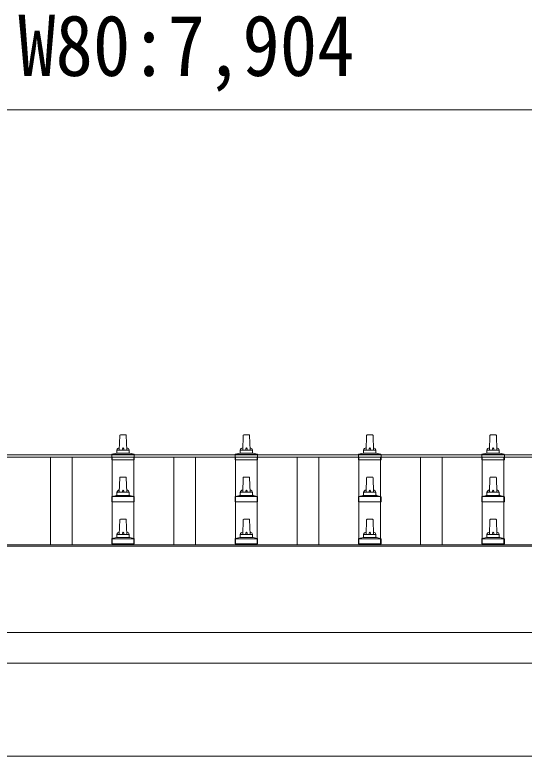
# Model space of a CAD drawing. Units: millimetres, scale not verified. Extents: x -13976 to 14131, y -9754 to 9646.
# Drawn here: x -8046 to -7221, y 2675 to 3876 of the extents above; entities that cross this region are included whole.
import ezdxf
from ezdxf.enums import TextEntityAlignment as Align

# ---------------------------------------------------------------- set-up
doc = ezdxf.new("R2010")
doc.units = ezdxf.units.MM
doc.header["$LTSCALE"] = 50
for name, color, linetype, lineweight in [('0-2_建具', 4, 'Continuous', 9), ('0-6_手摺', 5, 'Continuous', 5), ('0-8_外構', 7, 'Continuous', 9)]:
    doc.layers.add(name, color=color, linetype=linetype, lineweight=lineweight)
doc.styles.add('ＭＳ ゴシック', font='')
doc.styles.get('ＭＳ ゴシック').set_extended_font_data('MS Gothic')

msp = doc.modelspace()

# ---------------------------------------------------------------- linework, layer by layer
at = {"layer": '0-2_建具'}
for p, q in [((-11693.94, 3162.78), (-3847.94, 3162.78)), ((-11693.94, 3159.19), (-3847.94, 3159.19)), ((-7988.44, 3016.95), (-7988.44, 3159.19)), ((-7953.44, 3016.95), (-7953.44, 3159.19)), ((-7888.44, 3016.95), (-7888.44, 3159.19)), ((-7853.44, 3016.95), (-7853.44, 3159.19)), ((-7788.44, 3016.95), (-7788.44, 3159.19)), ((-7753.44, 3016.95), (-7753.44, 3159.19)), ((-7688.44, 3016.95), (-7688.44, 3159.19)), ((-7653.44, 3016.95), (-7653.44, 3159.19)), ((-7588.44, 3016.95), (-7588.44, 3159.19)), ((-7553.44, 3016.95), (-7553.44, 3159.19)), ((-7488.44, 3016.95), (-7488.44, 3159.19)), ((-7453.44, 3016.95), (-7453.44, 3159.19)), ((-7388.44, 3016.95), (-7388.44, 3159.19)), ((-7353.44, 3016.95), (-7353.44, 3159.19)), ((-7288.44, 3016.95), (-7288.44, 3159.19)), ((-7253.44, 3016.95), (-7253.44, 3159.19)), ((-5693.44, 3016.95), (-11691.94, 3016.95)), ((-11691.94, 3015.06), (-3849.94, 3015.06)), ((-11691.94, 2875.17), (-5693.44, 2875.17)), ((-5693.44, 2825.35), (-11691.94, 2825.35)), ((-5685.94, 2674.78), (-11542.44, 2674.78))]:
    msp.add_line(p, q, dxfattribs=at)
at = {"layer": '0-6_手摺'}
for p, q in [((-7875.21, 3195.07), (-7866.66, 3195.07)), ((-7675.21, 3195.07), (-7666.66, 3195.07)), ((-7475.21, 3195.07), (-7466.66, 3195.07)), ((-7275.21, 3195.07), (-7266.66, 3195.07)), ((-7876.94, 3170.57), (-7876.21, 3194.1)), ((-7865.66, 3194.1), (-7864.94, 3170.57)), ((-7676.94, 3170.57), (-7676.21, 3194.1)), ((-7665.66, 3194.1), (-7664.94, 3170.57)), ((-7476.94, 3170.57), (-7476.21, 3194.1)), ((-7465.66, 3194.1), (-7464.94, 3170.57)), ((-7276.94, 3170.57), (-7276.21, 3194.1)), ((-7265.66, 3194.1), (-7264.94, 3170.57)), ((-7880.94, 3166.36), (-7880.94, 3170.57)), ((-7879.94, 3170.57), (-7861.94, 3170.57)), ((-7860.94, 3166.36), (-7860.94, 3170.57)), ((-7680.94, 3166.36), (-7680.94, 3170.57)), ((-7679.94, 3170.57), (-7661.94, 3170.57)), ((-7660.94, 3166.36), (-7660.94, 3170.57)), ((-7480.94, 3166.36), (-7480.94, 3170.57)), ((-7479.94, 3170.57), (-7461.94, 3170.57)), ((-7460.94, 3166.36), (-7460.94, 3170.57)), ((-7280.94, 3166.36), (-7280.94, 3170.57)), ((-7279.94, 3170.57), (-7261.94, 3170.57)), ((-7260.94, 3166.36), (-7260.94, 3170.57)), ((-7889.19, 3155.07), (-7889.19, 3162.79)), ((-7888.8, 3163.57), (-7853.07, 3163.57)), ((-7888.42, 3163.76), (-7881.7, 3165.39)), ((-7881.32, 3165.57), (-7860.55, 3165.57)), ((-7853.45, 3163.76), (-7860.17, 3165.39)), ((-7852.69, 3155.07), (-7852.69, 3162.79)), ((-7689.19, 3155.07), (-7689.19, 3162.79)), ((-7688.8, 3163.57), (-7653.07, 3163.57)), ((-7688.42, 3163.76), (-7681.7, 3165.39)), ((-7681.32, 3165.57), (-7660.55, 3165.57)), ((-7653.45, 3163.76), (-7660.17, 3165.39)), ((-7652.69, 3155.07), (-7652.69, 3162.79)), ((-7489.19, 3155.07), (-7489.19, 3162.79)), ((-7488.8, 3163.57), (-7453.07, 3163.57)), ((-7488.42, 3163.76), (-7481.7, 3165.39)), ((-7481.32, 3165.57), (-7460.55, 3165.57)), ((-7453.45, 3163.76), (-7460.17, 3165.39)), ((-7452.69, 3155.07), (-7452.69, 3162.79)), ((-7289.19, 3155.07), (-7289.19, 3162.79)), ((-7288.8, 3163.57), (-7253.07, 3163.57)), ((-7288.42, 3163.76), (-7281.7, 3165.39)), ((-7281.32, 3165.57), (-7260.55, 3165.57)), ((-7253.45, 3163.76), (-7260.17, 3165.39)), ((-7252.69, 3155.07), (-7252.69, 3162.79)), ((-7852.69, 3155.07), (-7889.19, 3155.07)), ((-7652.69, 3155.07), (-7689.19, 3155.07)), ((-7452.69, 3155.07), (-7489.19, 3155.07)), ((-7252.69, 3155.07), (-7289.19, 3155.07)), ((-7876.94, 3102.31), (-7876.21, 3125.83)), ((-7875.21, 3126.81), (-7866.66, 3126.81)), ((-7865.66, 3125.83), (-7864.94, 3102.31)), ((-7676.94, 3102.31), (-7676.21, 3125.83)), ((-7675.21, 3126.81), (-7666.66, 3126.81)), ((-7665.66, 3125.83), (-7664.94, 3102.31)), ((-7476.94, 3102.31), (-7476.21, 3125.83)), ((-7475.21, 3126.81), (-7466.66, 3126.81)), ((-7465.66, 3125.83), (-7464.94, 3102.31)), ((-7276.94, 3102.31), (-7276.21, 3125.83)), ((-7275.21, 3126.81), (-7266.66, 3126.81)), ((-7265.66, 3125.83), (-7264.94, 3102.31)), ((-7880.94, 3098.09), (-7880.94, 3102.31)), ((-7879.94, 3102.31), (-7861.94, 3102.31)), ((-7860.94, 3098.09), (-7860.94, 3102.31)), ((-7680.94, 3098.09), (-7680.94, 3102.31)), ((-7679.94, 3102.31), (-7661.94, 3102.31)), ((-7660.94, 3098.09), (-7660.94, 3102.31)), ((-7480.94, 3098.09), (-7480.94, 3102.31)), ((-7479.94, 3102.31), (-7461.94, 3102.31)), ((-7460.94, 3098.09), (-7460.94, 3102.31)), ((-7280.94, 3098.09), (-7280.94, 3102.31)), ((-7279.94, 3102.31), (-7261.94, 3102.31)), ((-7260.94, 3098.09), (-7260.94, 3102.31)), ((-7889.19, 3086.81), (-7889.19, 3094.52)), ((-7852.69, 3086.81), (-7889.19, 3086.81)), ((-7888.8, 3095.31), (-7853.07, 3095.31)), ((-7888.42, 3095.49), (-7881.7, 3097.12)), ((-7881.32, 3097.31), (-7860.55, 3097.31)), ((-7853.45, 3095.49), (-7860.17, 3097.12)), ((-7852.69, 3086.81), (-7852.69, 3094.52)), ((-7689.19, 3086.81), (-7689.19, 3094.52)), ((-7652.69, 3086.81), (-7689.19, 3086.81)), ((-7688.8, 3095.31), (-7653.07, 3095.31)), ((-7688.42, 3095.49), (-7681.7, 3097.12)), ((-7681.32, 3097.31), (-7660.55, 3097.31)), ((-7653.45, 3095.49), (-7660.17, 3097.12)), ((-7652.69, 3086.81), (-7652.69, 3094.52)), ((-7489.19, 3086.81), (-7489.19, 3094.52)), ((-7452.69, 3086.81), (-7489.19, 3086.81)), ((-7488.8, 3095.31), (-7453.07, 3095.31)), ((-7488.42, 3095.49), (-7481.7, 3097.12)), ((-7481.32, 3097.31), (-7460.55, 3097.31)), ((-7453.45, 3095.49), (-7460.17, 3097.12)), ((-7452.69, 3086.81), (-7452.69, 3094.52)), ((-7289.19, 3086.81), (-7289.19, 3094.52)), ((-7252.69, 3086.81), (-7289.19, 3086.81)), ((-7288.8, 3095.31), (-7253.07, 3095.31)), ((-7288.42, 3095.49), (-7281.7, 3097.12)), ((-7281.32, 3097.31), (-7260.55, 3097.31)), ((-7253.45, 3095.49), (-7260.17, 3097.12)), ((-7252.69, 3086.81), (-7252.69, 3094.52)), ((-7876.94, 3034.04), (-7876.21, 3057.56)), ((-7875.21, 3058.54), (-7866.66, 3058.54)), ((-7865.66, 3057.56), (-7864.94, 3034.04)), ((-7676.94, 3034.04), (-7676.21, 3057.56)), ((-7675.21, 3058.54), (-7666.66, 3058.54)), ((-7665.66, 3057.56), (-7664.94, 3034.04)), ((-7476.94, 3034.04), (-7476.21, 3057.56)), ((-7475.21, 3058.54), (-7466.66, 3058.54)), ((-7465.66, 3057.56), (-7464.94, 3034.04)), ((-7276.94, 3034.04), (-7276.21, 3057.56)), ((-7275.21, 3058.54), (-7266.66, 3058.54)), ((-7265.66, 3057.56), (-7264.94, 3034.04)), ((-7888.8, 3027.04), (-7853.07, 3027.04)), ((-7888.42, 3027.22), (-7881.7, 3028.85)), ((-7881.32, 3029.04), (-7860.55, 3029.04)), ((-7880.94, 3029.83), (-7880.94, 3034.04)), ((-7879.94, 3034.04), (-7861.94, 3034.04)), ((-7860.94, 3029.83), (-7860.94, 3034.04)), ((-7853.45, 3027.22), (-7860.17, 3028.85)), ((-7688.8, 3027.04), (-7653.07, 3027.04)), ((-7688.42, 3027.22), (-7681.7, 3028.85)), ((-7681.32, 3029.04), (-7660.55, 3029.04)), ((-7680.94, 3029.83), (-7680.94, 3034.04)), ((-7679.94, 3034.04), (-7661.94, 3034.04)), ((-7660.94, 3029.83), (-7660.94, 3034.04)), ((-7653.45, 3027.22), (-7660.17, 3028.85)), ((-7488.8, 3027.04), (-7453.07, 3027.04)), ((-7488.42, 3027.22), (-7481.7, 3028.85)), ((-7481.32, 3029.04), (-7460.55, 3029.04)), ((-7480.94, 3029.83), (-7480.94, 3034.04)), ((-7479.94, 3034.04), (-7461.94, 3034.04)), ((-7460.94, 3029.83), (-7460.94, 3034.04)), ((-7453.45, 3027.22), (-7460.17, 3028.85)), ((-7288.8, 3027.04), (-7253.07, 3027.04)), ((-7288.42, 3027.22), (-7281.7, 3028.85)), ((-7281.32, 3029.04), (-7260.55, 3029.04)), ((-7280.94, 3029.83), (-7280.94, 3034.04)), ((-7279.94, 3034.04), (-7261.94, 3034.04)), ((-7260.94, 3029.83), (-7260.94, 3034.04)), ((-7253.45, 3027.22), (-7260.17, 3028.85)), ((-7889.19, 3018.54), (-7889.19, 3026.25)), ((-7852.69, 3018.54), (-7889.19, 3018.54)), ((-7852.69, 3018.54), (-7852.69, 3026.25)), ((-7689.19, 3018.54), (-7689.19, 3026.25)), ((-7652.69, 3018.54), (-7689.19, 3018.54)), ((-7652.69, 3018.54), (-7652.69, 3026.25)), ((-7489.19, 3018.54), (-7489.19, 3026.25)), ((-7452.69, 3018.54), (-7489.19, 3018.54)), ((-7452.69, 3018.54), (-7452.69, 3026.25)), ((-7289.19, 3018.54), (-7289.19, 3026.25)), ((-7252.69, 3018.54), (-7289.19, 3018.54)), ((-7252.69, 3018.54), (-7252.69, 3026.25))]:
    msp.add_line(p, q, dxfattribs=at)
for centre, radius, start, end in [((-7875.21, 3194.07), 1, 90, 178.60509), ((-7866.66, 3194.07), 1, 1.39491, 90), ((-7675.21, 3194.07), 1, 90, 178.60509), ((-7666.66, 3194.07), 1, 1.39491, 90), ((-7475.21, 3194.07), 1, 90, 178.60509), ((-7466.66, 3194.07), 1, 1.39491, 90), ((-7275.21, 3194.07), 1, 90, 178.60509), ((-7266.66, 3194.07), 1, 1.39491, 90), ((-7876.85, 3169.94), 4.13, 90, 171.17633), ((-7879.94, 3169.57), 1, 90, 180), ((-7867.6, 3170.57), 4.83, 133.60282, 180), ((-7874.27, 3170.57), 4.83, 0, 46.39718), ((-7865.02, 3169.94), 4.13, 8.82367, 90), ((-7861.94, 3169.57), 1, 0, 90), ((-7676.85, 3169.94), 4.13, 90, 171.17633), ((-7679.94, 3169.57), 1, 90, 180), ((-7667.6, 3170.57), 4.83, 133.60282, 180), ((-7674.27, 3170.57), 4.83, 0, 46.39718), ((-7665.02, 3169.94), 4.13, 8.82367, 90), ((-7661.94, 3169.57), 1, 0, 90), ((-7476.85, 3169.94), 4.13, 90, 171.17633), ((-7479.94, 3169.57), 1, 90, 180), ((-7467.6, 3170.57), 4.83, 133.60282, 180), ((-7474.27, 3170.57), 4.83, 0, 46.39718), ((-7465.02, 3169.94), 4.13, 8.82367, 90), ((-7461.94, 3169.57), 1, 0, 90), ((-7276.85, 3169.94), 4.13, 90, 171.17633), ((-7279.94, 3169.57), 1, 90, 180), ((-7267.6, 3170.57), 4.83, 133.60282, 180), ((-7274.27, 3170.57), 4.83, 0, 46.39718), ((-7265.02, 3169.94), 4.13, 8.82367, 90), ((-7261.94, 3169.57), 1, 0, 90), ((-7888.19, 3162.79), 1, 103.62699, 180), ((-7881.94, 3166.36), 1, 283.62699, 0), ((-7859.94, 3166.36), 1, 180, 256.37301), ((-7853.69, 3162.79), 1, 0, 76.37301), ((-7688.19, 3162.79), 1, 103.62699, 180), ((-7681.94, 3166.36), 1, 283.62699, 0), ((-7659.94, 3166.36), 1, 180, 256.37301), ((-7653.69, 3162.79), 1, 0, 76.37301), ((-7488.19, 3162.79), 1, 103.62699, 180), ((-7481.94, 3166.36), 1, 283.62699, 0), ((-7459.94, 3166.36), 1, 180, 256.37301), ((-7453.69, 3162.79), 1, 0, 76.37301), ((-7288.19, 3162.79), 1, 103.62699, 180), ((-7281.94, 3166.36), 1, 283.62699, 0), ((-7259.94, 3166.36), 1, 180, 256.37301), ((-7253.69, 3162.79), 1, 0, 76.37301), ((-7875.21, 3125.81), 1, 90, 178.60509), ((-7866.66, 3125.81), 1, 1.39491, 90), ((-7675.21, 3125.81), 1, 90, 178.60509), ((-7666.66, 3125.81), 1, 1.39491, 90), ((-7475.21, 3125.81), 1, 90, 178.60509), ((-7466.66, 3125.81), 1, 1.39491, 90), ((-7275.21, 3125.81), 1, 90, 178.60509), ((-7266.66, 3125.81), 1, 1.39491, 90), ((-7876.85, 3101.67), 4.13, 90, 171.17633), ((-7879.94, 3101.31), 1, 90, 180), ((-7867.6, 3102.31), 4.83, 133.60282, 180), ((-7874.27, 3102.31), 4.83, 0, 46.39718), ((-7865.02, 3101.67), 4.13, 8.82367, 90), ((-7861.94, 3101.31), 1, 0, 90), ((-7676.85, 3101.67), 4.13, 90, 171.17633), ((-7679.94, 3101.31), 1, 90, 180), ((-7667.6, 3102.31), 4.83, 133.60282, 180), ((-7674.27, 3102.31), 4.83, 0, 46.39718), ((-7665.02, 3101.67), 4.13, 8.82367, 90), ((-7661.94, 3101.31), 1, 0, 90), ((-7476.85, 3101.67), 4.13, 90, 171.17633), ((-7479.94, 3101.31), 1, 90, 180), ((-7467.6, 3102.31), 4.83, 133.60282, 180), ((-7474.27, 3102.31), 4.83, 0, 46.39718), ((-7465.02, 3101.67), 4.13, 8.82367, 90), ((-7461.94, 3101.31), 1, 0, 90), ((-7276.85, 3101.67), 4.13, 90, 171.17633), ((-7279.94, 3101.31), 1, 90, 180), ((-7267.6, 3102.31), 4.83, 133.60282, 180), ((-7274.27, 3102.31), 4.83, 0, 46.39718), ((-7265.02, 3101.67), 4.13, 8.82367, 90), ((-7261.94, 3101.31), 1, 0, 90), ((-7888.19, 3094.52), 1, 103.62699, 180), ((-7881.94, 3098.09), 1, 283.62699, 0), ((-7859.94, 3098.09), 1, 180, 256.37301), ((-7853.69, 3094.52), 1, 0, 76.37301), ((-7688.19, 3094.52), 1, 103.62699, 180), ((-7681.94, 3098.09), 1, 283.62699, 0), ((-7659.94, 3098.09), 1, 180, 256.37301), ((-7653.69, 3094.52), 1, 0, 76.37301), ((-7488.19, 3094.52), 1, 103.62699, 180), ((-7481.94, 3098.09), 1, 283.62699, 0), ((-7459.94, 3098.09), 1, 180, 256.37301), ((-7453.69, 3094.52), 1, 0, 76.37301), ((-7288.19, 3094.52), 1, 103.62699, 180), ((-7281.94, 3098.09), 1, 283.62699, 0), ((-7259.94, 3098.09), 1, 180, 256.37301), ((-7253.69, 3094.52), 1, 0, 76.37301), ((-7875.21, 3057.54), 1, 90, 178.60509), ((-7866.66, 3057.54), 1, 1.39491, 90), ((-7675.21, 3057.54), 1, 90, 178.60509), ((-7666.66, 3057.54), 1, 1.39491, 90), ((-7475.21, 3057.54), 1, 90, 178.60509), ((-7466.66, 3057.54), 1, 1.39491, 90), ((-7275.21, 3057.54), 1, 90, 178.60509), ((-7266.66, 3057.54), 1, 1.39491, 90), ((-7888.19, 3026.25), 1, 103.62699, 180), ((-7881.94, 3029.83), 1, 283.62699, 0), ((-7876.85, 3033.41), 4.13, 90, 171.17633), ((-7879.94, 3033.04), 1, 90, 180), ((-7867.6, 3034.04), 4.83, 133.60282, 180), ((-7874.27, 3034.04), 4.83, 0, 46.39718), ((-7865.02, 3033.41), 4.13, 8.82367, 90), ((-7861.94, 3033.04), 1, 0, 90), ((-7859.94, 3029.83), 1, 180, 256.37301), ((-7853.69, 3026.25), 1, 0, 76.37301), ((-7688.19, 3026.25), 1, 103.62699, 180), ((-7681.94, 3029.83), 1, 283.62699, 0), ((-7676.85, 3033.41), 4.13, 90, 171.17633), ((-7679.94, 3033.04), 1, 90, 180), ((-7667.6, 3034.04), 4.83, 133.60282, 180), ((-7674.27, 3034.04), 4.83, 0, 46.39718), ((-7665.02, 3033.41), 4.13, 8.82367, 90), ((-7661.94, 3033.04), 1, 0, 90), ((-7659.94, 3029.83), 1, 180, 256.37301), ((-7653.69, 3026.25), 1, 0, 76.37301), ((-7488.19, 3026.25), 1, 103.62699, 180), ((-7481.94, 3029.83), 1, 283.62699, 0), ((-7476.85, 3033.41), 4.13, 90, 171.17633), ((-7479.94, 3033.04), 1, 90, 180), ((-7467.6, 3034.04), 4.83, 133.60282, 180), ((-7474.27, 3034.04), 4.83, 0, 46.39718), ((-7465.02, 3033.41), 4.13, 8.82367, 90), ((-7461.94, 3033.04), 1, 0, 90), ((-7459.94, 3029.83), 1, 180, 256.37301), ((-7453.69, 3026.25), 1, 0, 76.37301), ((-7288.19, 3026.25), 1, 103.62699, 180), ((-7281.94, 3029.83), 1, 283.62699, 0), ((-7276.85, 3033.41), 4.13, 90, 171.17633), ((-7279.94, 3033.04), 1, 90, 180), ((-7267.6, 3034.04), 4.83, 133.60282, 180), ((-7274.27, 3034.04), 4.83, 0, 46.39718), ((-7265.02, 3033.41), 4.13, 8.82367, 90), ((-7261.94, 3033.04), 1, 0, 90), ((-7259.94, 3029.83), 1, 180, 256.37301), ((-7253.69, 3026.25), 1, 0, 76.37301)]:
    msp.add_arc(centre, radius, start, end, dxfattribs=at)
at = {"layer": '0-8_外構', "color": 6}
msp.add_line((-11722.94, 3722.04), (-3818.94, 3722.04), dxfattribs=at)

# ---------------------------------------------------------------- texts
at = {"layer": '0-8_外構', "style": 'ＭＳ ゴシック', "width": 0.9}
msp.add_text('W80:7,904', height=98.97, dxfattribs=at).set_placement((-8040.94, 3747.04), align=Align.BOTTOM_LEFT)

doc.saveas('drawing.dxf')
